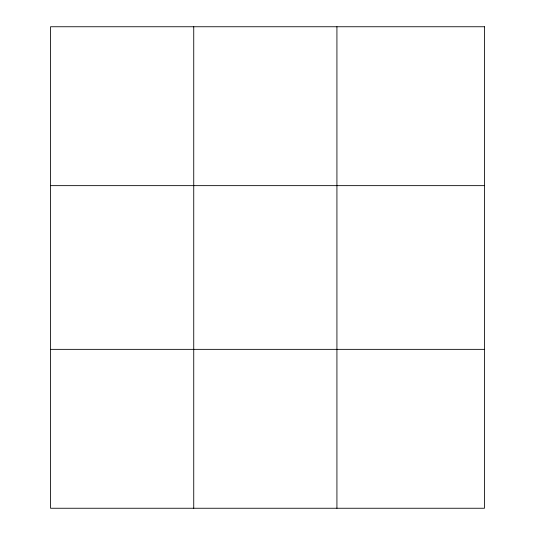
<?xml version="1.0" encoding="UTF-8"?>
<svg xmlns="http://www.w3.org/2000/svg" width="535" height="535" viewBox="0 0 535 535"><rect width="100%" height="100%" fill="white"/><g stroke="black" fill="none" stroke-linecap="round" stroke-linejoin="round"><path stroke-width="0.8" d="M193.737 508.25L193.737 26.75M336.923 508.25L336.923 26.75M50.544 185.645L484.456 185.645M50.544 349.355L484.456 349.355M484.456 26.75L484.456 508.25L50.544 508.25L50.544 26.75L484.456 26.75"/></g></svg>
